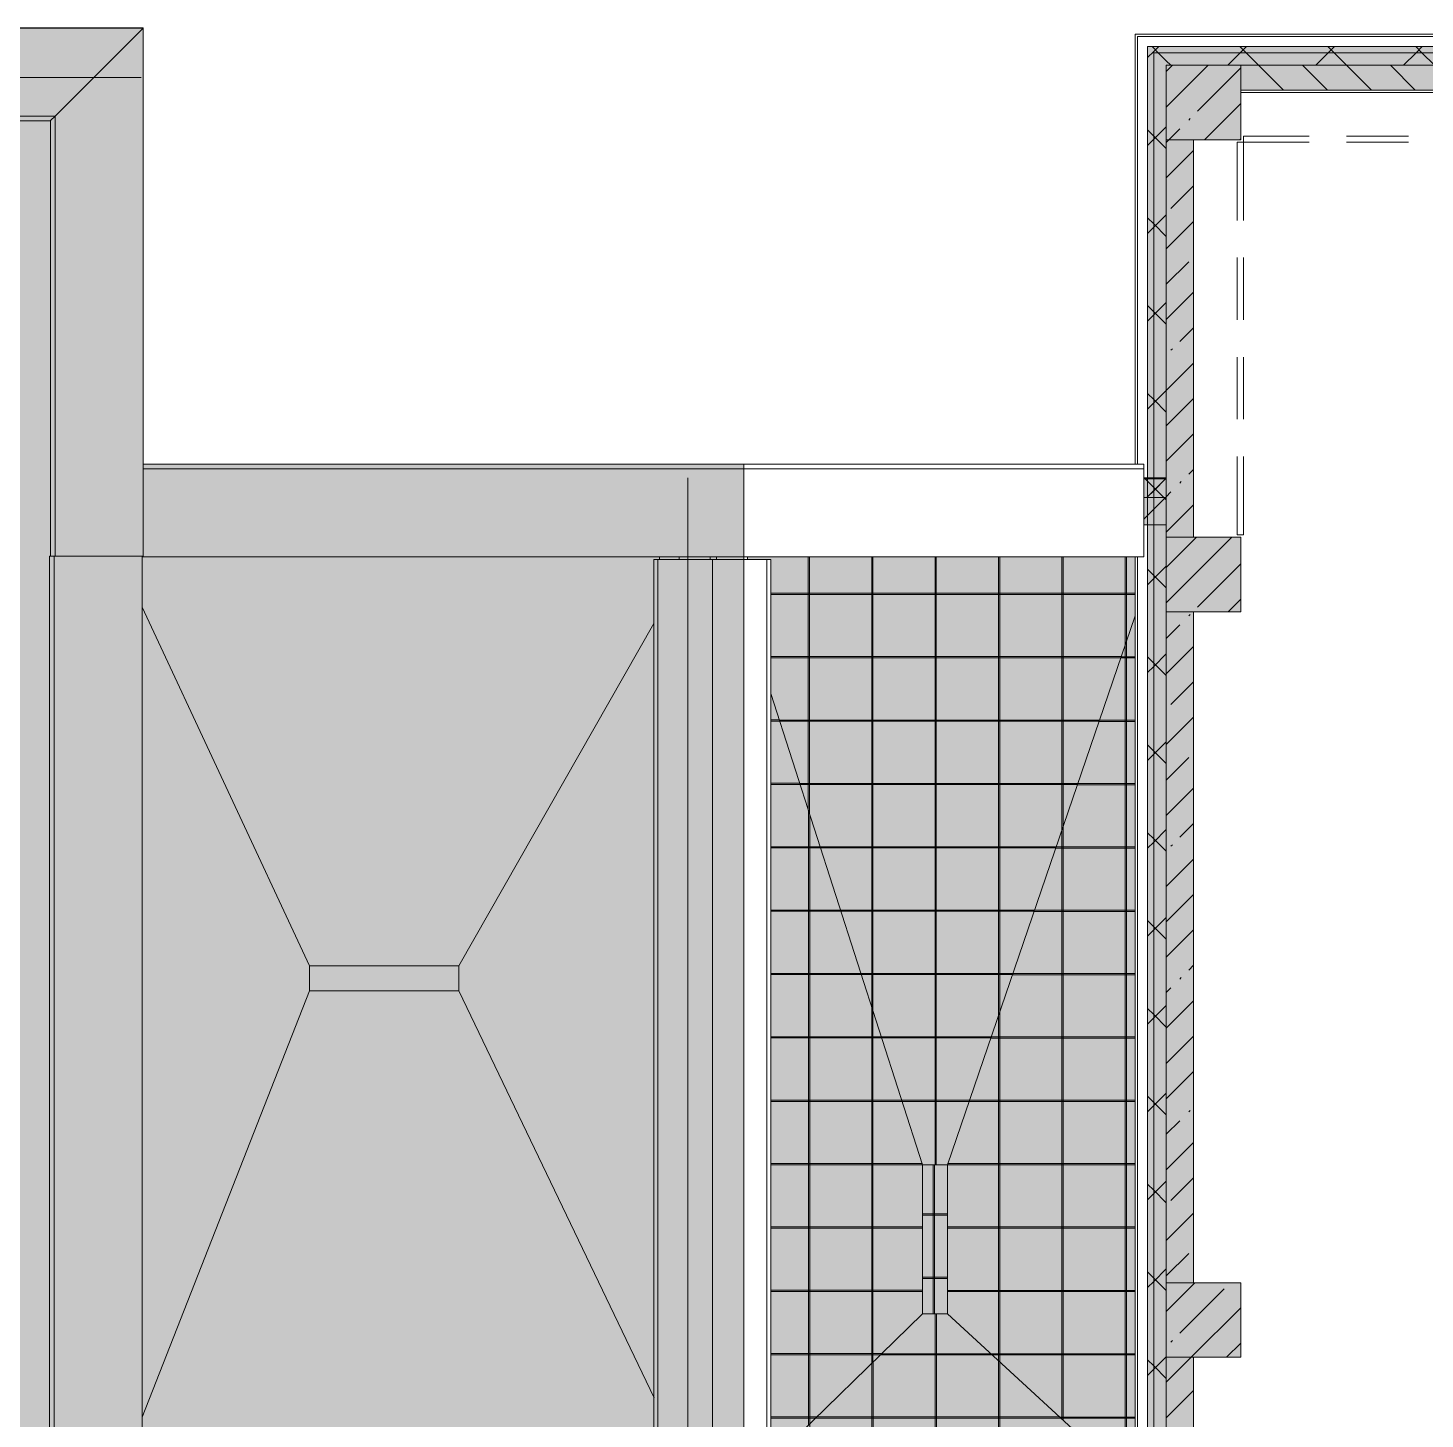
# Model space of a CAD drawing. Header units: millimetres. Extents: x -3817 to 677485, y -22715 to 103890.
# Drawn here: x 20791 to 20879.5, y -19476.3 to -19388.1 of the extents above; entities that cross this region are included whole.
import ezdxf

# ---------------------------------------------------------------- set-up
doc = ezdxf.new("R2010")
doc.units = ezdxf.units.MM
doc.layers.add('PDF _Геометрия', color=7, linetype='Continuous', true_color=0x1d1d1d)
doc.layers.add('PDF _Сплошная заливка', color=7, linetype='Continuous', true_color=0xffffff)

msp = doc.modelspace()

# ---------------------------------------------------------------- hatches: boundary and pattern name
at = {"layer": 'PDF _Сплошная заливка', "true_color": 0xd9d9d9, "transparency": 33554559}
msp.add_hatch(color=254, dxfattribs=at).paths.add_polyline_path([(20523.852, -19487.539), (20529.067, -19487.516), (20529.067, -19482.948), (20836.364, -19482.948), (20836.364, -19415.783), (20798.318, -19415.783), (20798.318, -19388.148), (20512.209, -19388.148), (20512.209, -19487.539)])
at = {"layer": 'PDF _Сплошная заливка', "transparency": 33554559}
for points in [[(20861.953, -19482.948), (20862.347, -19482.948), (20862.347, -19389.314), (20861.953, -19389.314), (20861.953, -19478.711)], [(20847.702, -19460.177), (20849.276, -19460.177), (20861.166, -19425.389), (20861.166, -19421.659), (20836.6, -19421.659), (20836.6, -19421.831), (20838.086, -19421.831), (20838.086, -19430.345), (20846.834, -19457.484)], [(20861.166, -19480.569), (20861.166, -19425.389), (20849.276, -19460.177), (20849.276, -19469.626), (20859.147, -19478.711)], [(20838.086, -19479.01), (20847.702, -19469.626), (20847.702, -19460.177), (20838.086, -19430.345), (20838.086, -19478.711)], [(20849.276, -19482.381), (20861.166, -19482.381), (20861.166, -19480.569), (20849.276, -19469.626), (20847.702, -19469.626), (20838.086, -19479.01), (20838.086, -19482.381), (20846.834, -19482.381)]]:
    msp.add_hatch(color=256, dxfattribs=at).paths.add_polyline_path(points)
h = msp.add_hatch(color=256, dxfattribs=at)
h.paths.add_polyline_path([(21264.695, -19389.707), (21265.089, -19389.707), (21265.089, -19389.314), (21163.832, -19389.314), (21163.832, -19389.707), (21243.22, -19389.707)], flags=0)
h.paths.add_polyline_path([(21132.337, -19389.707), (21139.424, -19389.707), (21139.424, -19389.314), (21132.337, -19389.314)], flags=0)
h.paths.add_polyline_path([(21111.091, -19389.707), (21115.802, -19389.707), (21115.802, -19389.314), (21105.252, -19389.314), (21105.252, -19389.707)], flags=0)
h.paths.add_polyline_path([(21079.268, -19389.707), (21088.717, -19389.707), (21088.717, -19389.314), (21079.268, -19389.314)], flags=0)
h.paths.add_polyline_path([(21052.367, -19389.707), (21059.584, -19389.707), (21059.584, -19389.314), (21026.121, -19389.314), (21026.121, -19389.707), (21037.686, -19389.707)], flags=0)
h.paths.add_polyline_path([(20962.343, -19389.707), (20962.343, -19389.314), (20950.533, -19389.314), (20950.533, -19389.707)], flags=0)
h.paths.add_polyline_path([(20986.752, -19389.707), (20995.413, -19389.707), (20995.413, -19389.314), (20986.752, -19389.314)], flags=0)
h.paths.add_polyline_path([(21008.325, -19389.707), (21019.034, -19389.707), (21019.034, -19389.314), (21002.499, -19389.314), (21002.499, -19389.707)], flags=0)
h.paths.add_polyline_path([(20915.103, -19389.707), (20915.103, -19389.314), (20906.44, -19389.314), (20906.44, -19389.707)], flags=0)
h.paths.add_polyline_path([(20876.196, -19389.707), (20882.031, -19389.707), (20882.031, -19389.314), (20862.347, -19389.314), (20862.347, -19389.707), (20863.134, -19389.707)], flags=0)
h.paths.add_polyline_path([(20922.19, -19389.707), (20930.848, -19389.707), (20930.848, -19389.314), (20922.19, -19389.314)], flags=0)
h = msp.add_hatch(color=256, dxfattribs=at)
h.paths.add_polyline_path([(21263.907, -19390.495), (21264.695, -19390.495), (21264.695, -19389.707), (21163.832, -19389.707), (21163.832, -19390.495), (21243.22, -19390.495)], flags=0)
h.paths.add_polyline_path([(21111.091, -19390.495), (21115.802, -19390.495), (21115.802, -19389.707), (21105.252, -19389.707), (21105.252, -19390.495)], flags=0)
h.paths.add_polyline_path([(21079.268, -19390.495), (21088.717, -19390.495), (21088.717, -19389.707), (21079.268, -19389.707)], flags=0)
h.paths.add_polyline_path([(21132.337, -19390.495), (21139.424, -19390.495), (21139.424, -19389.707), (21132.337, -19389.707)], flags=0)
h.paths.add_polyline_path([(21037.686, -19390.495), (21059.584, -19390.495), (21059.584, -19389.707), (21026.121, -19389.707), (21026.121, -19390.495)], flags=0)
h.paths.add_polyline_path([(21008.325, -19390.495), (21019.034, -19390.495), (21019.034, -19389.707), (21002.499, -19389.707), (21002.499, -19390.495)], flags=0)
h.paths.add_polyline_path([(20993.644, -19390.495), (20995.413, -19390.495), (20995.413, -19389.707), (20986.752, -19389.707), (20986.752, -19390.495)], flags=0)
h.paths.add_polyline_path([(20876.196, -19390.495), (20882.031, -19390.495), (20882.031, -19389.707), (20863.134, -19389.707), (20863.134, -19390.495), (20867.859, -19390.495)], flags=0)
h.paths.add_polyline_path([(20950.533, -19390.495), (20962.343, -19390.495), (20962.343, -19389.707), (20950.533, -19389.707)], flags=0)
h.paths.add_polyline_path([(20930.848, -19390.495), (20930.848, -19389.707), (20922.19, -19389.707), (20922.19, -19390.495)], flags=0)
h.paths.add_polyline_path([(20915.103, -19390.495), (20915.103, -19389.707), (20906.44, -19389.707), (20906.44, -19390.495)], flags=0)
h = msp.add_hatch(color=256, dxfattribs=at)
h.paths.add_polyline_path([(21163.832, -19392.069), (21166.194, -19392.069), (21166.194, -19390.495), (21163.832, -19390.495), (21163.832, -19390.664)], flags=0)
h.paths.add_polyline_path([(21170.131, -19392.069), (21194.146, -19392.069), (21194.146, -19390.495), (21170.131, -19390.495), (21170.131, -19390.664)], flags=0)
h.paths.add_polyline_path([(21135.487, -19392.069), (21135.487, -19390.495), (21132.337, -19390.495), (21132.337, -19392.069)], flags=0)
h.paths.add_polyline_path([(21056.828, -19392.069), (21059.584, -19392.069), (21059.584, -19390.495), (21056.828, -19390.495), (21056.828, -19390.664)], flags=0)
h.paths.add_polyline_path([(21110.212, -19392.069), (21110.212, -19390.495), (21105.252, -19390.495), (21105.252, -19392.069)], flags=0)
h.paths.add_polyline_path([(21114.149, -19392.069), (21115.802, -19392.069), (21115.802, -19390.495), (21114.149, -19390.495), (21114.149, -19390.664)], flags=0)
h.paths.add_polyline_path([(21079.268, -19392.069), (21084.78, -19392.069), (21084.78, -19390.495), (21079.268, -19390.495), (21079.268, -19390.664)], flags=0)
h.paths.add_polyline_path([(21052.104, -19392.069), (21052.104, -19390.495), (21026.121, -19390.495), (21026.121, -19392.069), (21037.686, -19392.069)], flags=0)
h.paths.add_polyline_path([(21004.665, -19392.069), (21004.665, -19390.514), (21009.389, -19390.514), (21009.389, -19392.069), (21019.034, -19392.069), (21019.034, -19390.495), (21002.499, -19390.495), (21002.499, -19392.069)], flags=0)
h.paths.add_polyline_path([(20986.752, -19392.069), (20995.413, -19392.069), (20995.413, -19390.495), (20986.752, -19390.495), (20986.752, -19390.664)], flags=0)
h.paths.add_polyline_path([(20950.533, -19392.069), (20957.619, -19392.069), (20957.619, -19390.495), (20950.533, -19390.495), (20950.533, -19390.664)], flags=0)
h.paths.add_polyline_path([(20930.848, -19392.069), (20930.848, -19390.495), (20922.19, -19390.495), (20922.19, -19392.069)], flags=0)
h.paths.add_polyline_path([(20906.44, -19392.069), (20910.377, -19392.069), (20910.377, -19390.495), (20906.44, -19390.495), (20906.44, -19390.664)], flags=0)
h.paths.add_polyline_path([(20867.859, -19392.069), (20882.031, -19392.069), (20882.031, -19390.495), (20867.859, -19390.495), (20867.859, -19390.664)], flags=0)
h = msp.add_hatch(color=256, dxfattribs=at)
h.paths.add_polyline_path([(20863.134, -19484.192), (20864.866, -19484.192), (20864.866, -19472.382), (20863.134, -19472.382), (20863.134, -19478.711)], flags=0)
h.paths.add_polyline_path([(20864.866, -19467.657), (20864.866, -19425.139), (20863.134, -19425.139), (20863.134, -19467.657), (20864.423, -19467.657)], flags=0)
h.paths.add_polyline_path([(20863.155, -19420.415), (20864.866, -19420.415), (20864.866, -19395.219), (20863.134, -19395.219), (20863.134, -19420.415)], flags=0)

# ---------------------------------------------------------------- linework, layer by layer
at = {"layer": 'PDF _Геометрия', "color": 7, "lineweight": 9}
for points in [[(20529.067, -19487.555), (20512.193, -19487.555), (20512.193, -19388.132), (20798.318, -19388.132), (20798.318, -19415.783)], [(20832.82, -19496.79), (20834.238, -19496.79), (20834.238, -19484.192), (20832.82, -19484.192), (20863.134, -19484.192), (20863.134, -19483.011), (20863.134, -19482.948), (20863.134, -19390.495), (20882.031, -19390.495), (20882.031, -19388.526), (20863.134, -19388.526), (20861.323, -19388.526), (20861.166, -19388.526), (20861.166, -19415.79), (20861.166, -19413.772)], [(20861.166, -19392.513), (20861.166, -19390.495), (20861.166, -19388.526)], [(20861.323, -19415.79), (20861.323, -19388.684), (20861.953, -19388.684), (20863.134, -19388.684), (20882.031, -19388.684)], [(20861.953, -19388.684), (20861.323, -19388.684)], [(20861.953, -19390.016), (20862.347, -19389.623), (20862.656, -19389.314)], [(20882.031, -19389.707), (20863.134, -19389.707), (20862.347, -19389.707), (20862.347, -19482.948), (20862.347, -19483.011), (20861.953, -19483.011), (20861.953, -19482.948), (20861.953, -19389.314), (20862.347, -19389.314), (20863.134, -19389.314), (20882.031, -19389.314)], [(20862.347, -19389.314), (20861.953, -19389.314)], [(20863.421, -19390.495), (20863.134, -19390.208), (20862.634, -19389.707), (20862.347, -19389.42), (20862.24, -19389.314)], [(20867.042, -19390.495), (20867.83, -19389.707), (20868.223, -19389.314)], [(20870.564, -19392.069), (20868.989, -19390.495), (20868.202, -19389.707), (20867.808, -19389.314)], [(20872.61, -19390.495), (20873.397, -19389.707), (20873.791, -19389.314)], [(20876.131, -19392.069), (20874.557, -19390.495), (20873.769, -19389.707), (20873.375, -19389.314)], [(20878.178, -19390.495), (20878.965, -19389.707), (20879.359, -19389.314)], [(20881.699, -19392.069), (20880.124, -19390.495), (20879.337, -19389.707), (20878.943, -19389.314)], [(20863.134, -19389.707), (20862.347, -19389.707)], [(20863.134, -19393.145), (20865.785, -19390.495)], [(20863.134, -19390.9), (20863.54, -19390.495)], [(20865.119, -19393.406), (20867.859, -19390.666)], [(20873.347, -19392.069), (20871.773, -19390.495)], [(20878.915, -19392.069), (20877.34, -19390.495)], [(20867.859, -19392.069), (20867.859, -19392.227)], [(20865.551, -19395.219), (20867.859, -19392.911)], [(20872.268, -19392.227), (20868.016, -19392.227)], [(20878.567, -19392.227), (20874.63, -19392.227)], [(20861.953, -19395.584), (20862.347, -19395.19), (20863.134, -19394.403)], [(20863.134, -19395.775), (20862.347, -19394.988), (20861.953, -19394.594)], [(20863.134, -19395.39), (20863.306, -19395.219), (20863.996, -19394.528)], [(20864.558, -19393.967), (20864.651, -19393.874)], [(20861.166, -19398.812), (20861.166, -19394.875)], [(20864.866, -19415.297), (20864.866, -19420.415), (20864.866, -19395.219), (20863.134, -19395.219), (20863.134, -19417.895), (20861.717, -19417.895), (20863.134, -19417.895), (20863.134, -19416.651), (20861.717, -19416.651)], [(20864.866, -19395.219), (20864.866, -19400.337)], [(20867.63, -19400.329), (20867.63, -19395.369), (20868.024, -19395.369), (20868.024, -19400.329)], [(20867.796, -19395.219), (20867.859, -19395.156)], [(20872.193, -19395.376), (20868.024, -19395.376), (20868.024, -19394.983), (20872.193, -19394.983)], [(20874.555, -19394.983), (20878.492, -19394.983)], [(20878.492, -19395.376), (20874.555, -19395.376)], [(20863.134, -19397.635), (20864.866, -19395.903)], [(20863.435, -19399.579), (20864.866, -19398.148)], [(20861.953, -19401.151), (20862.347, -19400.758), (20863.134, -19399.97)], [(20863.134, -19401.343), (20862.347, -19400.555), (20861.953, -19400.162)], [(20863.134, -19402.125), (20864.866, -19400.393)], [(20861.166, -19405.111), (20861.166, -19401.174)], [(20864.866, -19402.699), (20864.866, -19406.636)], [(20867.63, -19406.628), (20867.63, -19402.691)], [(20868.024, -19402.691), (20868.024, -19406.628)], [(20863.134, -19404.37), (20864.558, -19402.947)], [(20863.134, -19406.615), (20864.866, -19404.883)], [(20861.953, -19406.719), (20862.347, -19406.325), (20863.134, -19405.538)], [(20863.134, -19406.91), (20862.347, -19406.123), (20861.953, -19405.729)], [(20863.996, -19407.998), (20864.866, -19407.128)], [(20861.166, -19411.41), (20861.166, -19407.473)], [(20863.435, -19408.559), (20863.529, -19408.466)], [(20863.134, -19411.105), (20864.866, -19409.373)], [(20864.866, -19408.998), (20864.866, -19412.935)], [(20867.63, -19412.927), (20867.63, -19408.99)], [(20868.024, -19408.99), (20868.024, -19412.927)], [(20861.953, -19412.287), (20862.347, -19411.893), (20863.134, -19411.106)], [(20863.134, -19412.478), (20862.347, -19411.69), (20861.953, -19411.297)], [(20863.134, -19413.35), (20864.866, -19411.618)], [(20863.134, -19415.595), (20864.866, -19413.863)], [(20836.364, -19421.659), (20861.717, -19421.659), (20861.717, -19416.075), (20861.717, -19415.79), (20861.717, -19415.784), (20861.717, -19415.782), (20798.318, -19415.782)], [(20861.717, -19421.644), (20861.717, -19416.084), (20861.717, -19415.803)], [(20868.024, -19415.289), (20868.024, -19420.25), (20867.63, -19420.25), (20867.63, -19415.289)], [(20836.364, -19416.075), (20861.717, -19416.075)], [(20861.717, -19416.237), (20861.717, -19421.206)], [(20861.717, -19421.19), (20861.717, -19416.253)], [(20863.134, -19416.691), (20861.717, -19416.691)], [(20863.134, -19416.714), (20861.717, -19416.714)], [(20862.984, -19417.895), (20861.803, -19416.714)], [(20861.912, -19417.895), (20863.093, -19416.714)], [(20861.953, -19417.854), (20862.347, -19417.46), (20863.134, -19416.673)], [(20863.134, -19418.045), (20862.347, -19417.258), (20861.953, -19416.864)], [(20863.996, -19416.978), (20864.09, -19416.885)], [(20864.558, -19416.417), (20864.866, -19416.108)], [(20863.134, -19417.84), (20863.435, -19417.539)], [(20861.717, -19419.257), (20863.079, -19417.895)], [(20863.134, -19420.085), (20864.866, -19418.353)], [(20861.717, -19419.627), (20863.134, -19419.627), (20863.134, -19484.192), (20864.866, -19484.192), (20864.866, -19472.382), (20864.866, -19477.106)], [(20863.134, -19424.575), (20867.295, -19420.415)], [(20863.134, -19422.33), (20865.05, -19420.415)], [(20861.166, -19421.659), (20861.166, -19482.948), (20832.82, -19482.948)], [(20838.086, -19482.948), (20838.086, -19421.831), (20838.084, -19421.831), (20838.078, -19421.831), (20837.83, -19421.831), (20836.364, -19421.831), (20837.442, -19421.831)], [(20838.064, -19421.831), (20837.82, -19421.831), (20836.364, -19421.831), (20837.458, -19421.831)], [(20837.83, -19482.948), (20837.83, -19421.831)], [(20837.975, -19421.831), (20837.857, -19421.831)], [(20837.869, -19421.831), (20837.989, -19421.831)], [(20861.323, -19421.659), (20861.323, -19482.948), (20861.323, -19482.987), (20861.323, -19483.011), (20861.953, -19483.011)], [(20861.717, -19421.573), (20861.717, -19421.422)], [(20861.717, -19421.433), (20861.717, -19421.581)], [(20865.119, -19424.835), (20867.859, -19422.096)], [(20861.953, -19423.422), (20862.347, -19423.028), (20863.134, -19422.241)], [(20863.134, -19423.613), (20862.347, -19422.826), (20861.953, -19422.432)], [(20867.06, -19425.139), (20867.859, -19424.341)], [(20847.702, -19460.177), (20849.276, -19460.177), (20861.166, -19425.389)], [(20864.558, -19425.397), (20864.651, -19425.303)], [(20864.866, -19463.327), (20864.866, -19467.657), (20864.866, -19425.139), (20864.866, -19429.47)], [(20863.134, -19426.82), (20863.996, -19425.958)], [(20863.134, -19429.065), (20864.866, -19427.333)], [(20861.953, -19428.989), (20862.347, -19428.596), (20863.134, -19427.808)], [(20863.134, -19429.181), (20862.347, -19428.393), (20861.953, -19427.999)], [(20863.435, -19431.009), (20864.866, -19429.578)], [(20838.078, -19479.018), (20847.702, -19469.626), (20847.702, -19460.177), (20838.078, -19430.321)], [(20863.134, -19433.555), (20864.866, -19431.823)], [(20864.866, -19431.832), (20864.866, -19435.769)], [(20861.953, -19434.557), (20862.347, -19434.163), (20863.134, -19433.376)], [(20863.134, -19434.748), (20862.347, -19433.961), (20861.953, -19433.567)], [(20863.134, -19435.8), (20864.558, -19434.377)], [(20863.134, -19438.045), (20864.866, -19436.313)], [(20864.866, -19438.131), (20864.866, -19442.068)], [(20861.953, -19440.124), (20862.347, -19439.731), (20863.134, -19438.943)], [(20863.996, -19439.428), (20864.866, -19438.558)], [(20863.134, -19440.316), (20862.347, -19439.528), (20861.953, -19439.135)], [(20863.435, -19439.989), (20863.529, -19439.896)], [(20863.134, -19442.535), (20864.866, -19440.803)], [(20863.134, -19444.78), (20864.866, -19443.048)], [(20861.953, -19445.692), (20862.347, -19445.298), (20863.134, -19444.511)], [(20863.134, -19445.883), (20862.347, -19445.096), (20861.953, -19444.702)], [(20864.866, -19444.43), (20864.866, -19448.367)], [(20863.134, -19447.025), (20864.866, -19445.293)], [(20864.558, -19447.846), (20864.866, -19447.538)], [(20863.996, -19448.408), (20864.09, -19448.314)], [(20863.134, -19449.27), (20863.435, -19448.969)], [(20861.953, -19451.26), (20862.347, -19450.866), (20863.134, -19450.079)], [(20863.134, -19451.451), (20862.347, -19450.664), (20861.953, -19450.27)], [(20863.134, -19451.515), (20864.866, -19449.783)], [(20864.866, -19450.729), (20864.866, -19454.666)], [(20863.134, -19453.76), (20864.866, -19452.028)], [(20863.134, -19456.005), (20864.866, -19454.273)], [(20861.953, -19456.827), (20862.347, -19456.433), (20863.134, -19455.646)], [(20863.134, -19457.018), (20862.347, -19456.231), (20861.953, -19455.837)], [(20863.134, -19458.25), (20863.996, -19457.388)], [(20864.558, -19456.826), (20864.651, -19456.733)], [(20864.866, -19457.028), (20864.866, -19460.965)], [(20863.134, -19460.495), (20864.866, -19458.763)], [(20849.276, -19460.177), (20849.276, -19469.626)], [(20863.435, -19462.439), (20864.866, -19461.008)], [(20861.953, -19462.395), (20862.347, -19462.001), (20863.134, -19461.214)], [(20863.134, -19462.586), (20862.347, -19461.799), (20861.953, -19461.405)], [(20863.134, -19464.985), (20864.866, -19463.253)], [(20863.134, -19467.23), (20864.558, -19465.806)], [(20861.953, -19467.962), (20862.347, -19467.569), (20863.134, -19466.781)], [(20863.134, -19468.154), (20862.347, -19467.366), (20861.953, -19466.973)], [(20863.134, -19469.475), (20864.952, -19467.657)], [(20863.996, -19470.858), (20866.803, -19468.051)], [(20847.702, -19469.626), (20849.276, -19469.626), (20861.17, -19480.573)], [(20863.134, -19473.965), (20864.718, -19472.382), (20867.859, -19469.241)], [(20863.435, -19471.419), (20863.529, -19471.326)], [(20866.963, -19472.382), (20867.859, -19471.486)], [(20861.953, -19473.53), (20862.347, -19473.136), (20863.134, -19472.349)], [(20863.134, -19473.721), (20862.347, -19472.934), (20861.953, -19472.54)], [(20863.134, -19476.21), (20864.866, -19474.478)]]:
    msp.add_lwpolyline(points, dxfattribs=at)
at = {"layer": 'PDF _Геометрия', "color": 8, "lineweight": 9, "true_color": 0x808080}
msp.add_lwpolyline([(20529.067, -19487.516), (20529.067, -19482.948), (20836.364, -19482.948), (20836.364, -19415.783), (20798.318, -19415.783), (20798.318, -19388.148), (20512.209, -19388.148), (20512.209, -19487.539), (20529.067, -19487.539)], dxfattribs=at)
at = {"layer": 'PDF _Геометрия', "color": 8, "lineweight": 9, "true_color": 0x737373}
for points in [[(20798.302, -19388.148), (20792.734, -19393.717), (20517.778, -19393.717), (20518.063, -19394.002), (20518.069, -19394.008), (20518.071, -19394.01)], [(20798.318, -19415.783), (20798.318, -19421.617), (20792.734, -19421.617), (20792.734, -19393.717), (20792.448, -19394.002), (20792.442, -19394.008), (20792.44, -19394.01)], [(20529.067, -19481.677), (20518.071, -19481.677), (20518.071, -19394.01), (20792.44, -19394.01), (20792.44, -19421.617)], [(20798.318, -19416.075), (20836.364, -19416.075)], [(20792.683, -19421.617), (20792.396, -19421.617)], [(20792.673, -19421.617), (20792.673, -19482.56)], [(20836.364, -19421.659), (20798.252, -19421.659)], [(20830.693, -19421.831), (20830.937, -19421.831), (20834.378, -19421.831), (20836.364, -19421.831), (20834.378, -19421.831), (20830.927, -19421.831), (20830.68, -19421.831), (20830.674, -19421.831), (20830.672, -19421.831), (20830.672, -19482.948)], [(20830.768, -19421.831), (20830.889, -19421.831)], [(20830.9, -19421.831), (20830.782, -19421.831)], [(20830.927, -19421.831), (20830.927, -19482.948)], [(20831.033, -19421.831), (20831.033, -19421.659), (20831.033, -19421.831)], [(20831.411, -19421.831), (20836.364, -19421.831), (20831.427, -19421.831)], [(20834.238, -19421.831), (20834.238, -19421.659), (20834.238, -19421.831)], [(20834.378, -19482.948), (20834.378, -19421.831)], [(20834.631, -19421.831), (20834.631, -19421.659), (20834.631, -19421.831)]]:
    msp.add_lwpolyline(points, dxfattribs=at)
at = {"layer": 'PDF _Геометрия', "color": 7, "lineweight": 9}
for points in [[(20867.859, -19390.495), (20863.134, -19390.495), (20863.134, -19395.219), (20867.859, -19395.219)], [(20882.031, -19390.495), (20867.859, -19390.495), (20867.859, -19392.069), (20882.031, -19392.069)], [(20867.859, -19392.227), (20868.016, -19392.227), (20910.377, -19392.227)], [(20867.859, -19420.415), (20863.134, -19420.415), (20863.134, -19425.139), (20867.859, -19425.139)], [(20836.6, -19421.831), (20836.6, -19421.659)], [(20867.859, -19467.657), (20863.134, -19467.657), (20863.134, -19472.382), (20867.859, -19472.382)]]:
    msp.add_lwpolyline(points, close=True, dxfattribs=at)
at = {"layer": 'PDF _Геометрия', "color": 253, "lineweight": 9, "true_color": 0xaaaaaa}
for points in [[(20494.767, -19391.282), (20593.189, -19391.282), (20699.754, -19391.282), (20798.176, -19391.282)], [(20832.82, -19623.257), (20832.82, -19524.835), (20832.82, -19515.075), (20832.82, -19416.653)]]:
    msp.add_lwpolyline(points, dxfattribs=at)
for points in [[(20864.866, -19417.895), (20864.866, -19420.415)], [(20864.866, -19425.139), (20864.866, -19467.657)], [(20864.866, -19472.382), (20864.866, -19484.192)]]:
    msp.add_lwpolyline(points, close=True, dxfattribs=at)
at = {"layer": 'PDF _Геометрия', "color": 8, "lineweight": 9, "true_color": 0x737373}
for points in [[(20798.252, -19421.617), (20792.673, -19421.617), (20792.382, -19421.617), (20792.376, -19421.617), (20792.374, -19421.617), (20792.374, -19482.56), (20792.376, -19482.56), (20792.382, -19482.56), (20792.673, -19482.56), (20798.252, -19482.56)], [(20832.269, -19421.659), (20832.269, -19421.831)]]:
    msp.add_lwpolyline(points, close=True, dxfattribs=at)
at = {"layer": 'PDF _Геометрия', "color": 9, "lineweight": 9, "true_color": 0xb9b9b9}
for points in [[(20840.458, -19437.707), (20840.458, -19421.659)], [(20840.537, -19437.951), (20840.537, -19421.659)], [(20844.474, -19450.164), (20844.474, -19421.659)], [(20844.553, -19450.409), (20844.553, -19421.659)], [(20848.49, -19460.177), (20848.49, -19421.659)], [(20848.568, -19460.177), (20848.568, -19421.659)], [(20852.505, -19450.73), (20852.505, -19421.659)], [(20852.584, -19450.499), (20852.584, -19421.659)], [(20856.521, -19438.98), (20856.521, -19421.659)], [(20856.6, -19421.659), (20856.6, -19438.75), (20856.6, -19476.366)], [(20860.537, -19427.231), (20860.537, -19421.659)], [(20860.615, -19427), (20860.615, -19421.659)], [(20838.078, -19423.964), (20861.166, -19423.964)], [(20838.078, -19424.042), (20861.166, -19424.042)], [(20860.53, -19427.249), (20860.53, -19479.984)], [(20860.609, -19427.019), (20860.609, -19480.057)], [(20838.078, -19427.978), (20860.281, -19427.978)], [(20838.078, -19428.057), (20860.254, -19428.057)], [(20860.252, -19428.062), (20861.166, -19428.062)], [(20860.279, -19427.984), (20861.166, -19427.984)], [(20838.615, -19431.989), (20838.078, -19431.989)], [(20838.641, -19432.068), (20838.078, -19432.068)], [(20838.617, -19431.993), (20858.909, -19431.993)], [(20838.642, -19432.072), (20858.882, -19432.072)], [(20858.88, -19432.078), (20861.166, -19432.078)], [(20858.907, -19431.999), (20861.166, -19431.999)], [(20839.91, -19436.005), (20838.078, -19436.005)], [(20839.935, -19436.084), (20838.078, -19436.084)], [(20839.911, -19436.008), (20857.537, -19436.008)], [(20839.936, -19436.087), (20857.51, -19436.087)], [(20857.507, -19436.094), (20861.166, -19436.094)], [(20857.534, -19436.015), (20861.166, -19436.015)], [(20840.465, -19476.688), (20840.465, -19437.729)], [(20840.544, -19482.381), (20840.544, -19476.611), (20840.544, -19437.972)], [(20856.521, -19438.98), (20856.521, -19476.294)], [(20841.204, -19440.021), (20838.078, -19440.021)], [(20841.23, -19440.099), (20838.078, -19440.099)], [(20841.205, -19440.023), (20856.165, -19440.023)], [(20841.23, -19440.102), (20856.138, -19440.102)], [(20856.135, -19440.109), (20861.166, -19440.109)], [(20856.162, -19440.031), (20861.166, -19440.031)], [(20842.499, -19444.036), (20838.078, -19444.036)], [(20842.524, -19444.115), (20838.078, -19444.115)], [(20842.499, -19444.038), (20854.792, -19444.038)], [(20842.525, -19444.117), (20854.765, -19444.117)], [(20854.763, -19444.125), (20861.166, -19444.125)], [(20854.79, -19444.046), (20861.166, -19444.046)], [(20843.793, -19448.052), (20838.078, -19448.052)], [(20843.818, -19448.13), (20838.078, -19448.13)], [(20843.793, -19448.053), (20853.42, -19448.053)], [(20843.819, -19448.131), (20853.393, -19448.131)], [(20853.39, -19448.14), (20861.166, -19448.14)], [(20853.417, -19448.062), (20861.166, -19448.062)], [(20844.474, -19472.776), (20844.474, -19450.163)], [(20844.552, -19472.699), (20844.552, -19450.407)], [(20852.591, -19450.48), (20852.591, -19472.676)], [(20852.512, -19450.71), (20852.512, -19472.604)], [(20845.088, -19452.067), (20838.078, -19452.067)], [(20845.113, -19452.146), (20838.078, -19452.146)], [(20845.088, -19452.067), (20852.048, -19452.067)], [(20845.113, -19452.146), (20852.021, -19452.146)], [(20852.018, -19452.156), (20861.166, -19452.156)], [(20852.045, -19452.077), (20861.166, -19452.077)], [(20846.382, -19456.083), (20838.078, -19456.083)], [(20846.407, -19456.162), (20838.078, -19456.162)], [(20846.382, -19456.082), (20850.676, -19456.082)], [(20846.407, -19456.161), (20850.649, -19456.161)], [(20850.645, -19456.172), (20861.166, -19456.172)], [(20850.672, -19456.093), (20861.166, -19456.093)], [(20847.676, -19460.099), (20838.078, -19460.099)], [(20847.702, -19460.177), (20838.078, -19460.177)], [(20847.676, -19460.097), (20847.702, -19460.097)], [(20847.701, -19460.176), (20847.702, -19460.176)], [(20848.371, -19469.626), (20848.371, -19460.177)], [(20848.45, -19469.626), (20848.45, -19460.177)], [(20849.276, -19460.097), (20849.304, -19460.097)], [(20849.276, -19460.176), (20849.277, -19460.176)], [(20849.276, -19460.187), (20861.166, -19460.187)], [(20849.3, -19460.109), (20861.166, -19460.109)], [(20847.702, -19463.287), (20849.276, -19463.287)], [(20847.702, -19463.366), (20849.276, -19463.366)], [(20847.702, -19464.114), (20838.078, -19464.114)], [(20847.702, -19464.193), (20838.078, -19464.193)], [(20849.276, -19464.124), (20861.166, -19464.124)], [(20849.276, -19464.203), (20861.166, -19464.203)], [(20847.702, -19467.303), (20849.276, -19467.303)], [(20847.702, -19468.13), (20838.078, -19468.13)], [(20847.702, -19468.209), (20838.078, -19468.209)], [(20847.702, -19467.382), (20849.276, -19467.382)], [(20849.276, -19468.14), (20861.166, -19468.14)], [(20849.276, -19468.219), (20861.166, -19468.219)], [(20848.497, -19469.626), (20848.497, -19482.381)], [(20848.575, -19469.626), (20848.575, -19482.381)], [(20845.12, -19472.145), (20838.078, -19472.145)], [(20845.039, -19472.224), (20838.078, -19472.224)], [(20852.11, -19472.234), (20845.029, -19472.234)], [(20845.11, -19472.155), (20852.025, -19472.155), (20861.166, -19472.155)], [(20852.11, -19472.234), (20861.166, -19472.234)], [(20852.512, -19472.604), (20852.512, -19482.381)], [(20844.481, -19472.769), (20844.481, -19482.381)], [(20844.56, -19472.692), (20844.56, -19482.381)], [(20852.591, -19472.677), (20852.591, -19482.381)], [(20841.005, -19476.161), (20838.078, -19476.161)], [(20856.379, -19476.163), (20841.003, -19476.163)], [(20856.387, -19476.171), (20861.177, -19476.171)], [(20840.924, -19476.24), (20838.078, -19476.24)], [(20856.464, -19476.242), (20840.922, -19476.242)], [(20856.473, -19476.25), (20861.177, -19476.25)]]:
    msp.add_lwpolyline(points, dxfattribs=at)
at = {"layer": 'PDF _Геометрия', "color": 9, "lineweight": 9, "true_color": 0xb7b7b7}
for points in [[(20798.252, -19424.851), (20808.861, -19447.579)], [(20798.252, -19476.172), (20808.861, -19449.154), (20808.861, -19447.579), (20818.309, -19447.579), (20830.673, -19425.883)], [(20818.309, -19449.154), (20818.309, -19447.579)], [(20830.68, -19474.959), (20818.309, -19449.154), (20808.861, -19449.154)]]:
    msp.add_lwpolyline(points, dxfattribs=at)
at = {"layer": 'PDF _Сплошная заливка', "lineweight": 60, "transparency": 33554559}
for points in [[(20863.134, -19483.011), (20863.134, -19389.707), (20862.347, -19483.011), (20862.347, -19389.707)], [(20867.859, -19395.219), (20867.859, -19390.495), (20863.134, -19395.219), (20863.134, -19390.495)], [(20863.134, -19417.895), (20863.134, -19416.714), (20861.717, -19417.895), (20861.717, -19416.714)], [(20861.717, -19419.627), (20863.134, -19419.627), (20861.717, -19417.895), (20863.134, -19417.895)], [(20867.859, -19425.139), (20867.859, -19420.415), (20863.134, -19425.139), (20863.134, -19420.415)], [(20849.276, -19469.626), (20849.276, -19460.177), (20847.702, -19469.626), (20847.702, -19460.177)], [(20867.859, -19472.382), (20867.859, -19467.657), (20863.134, -19472.382), (20863.134, -19467.657)]]:
    msp.add_solid(points, dxfattribs=at)

doc.saveas('drawing.dxf')
